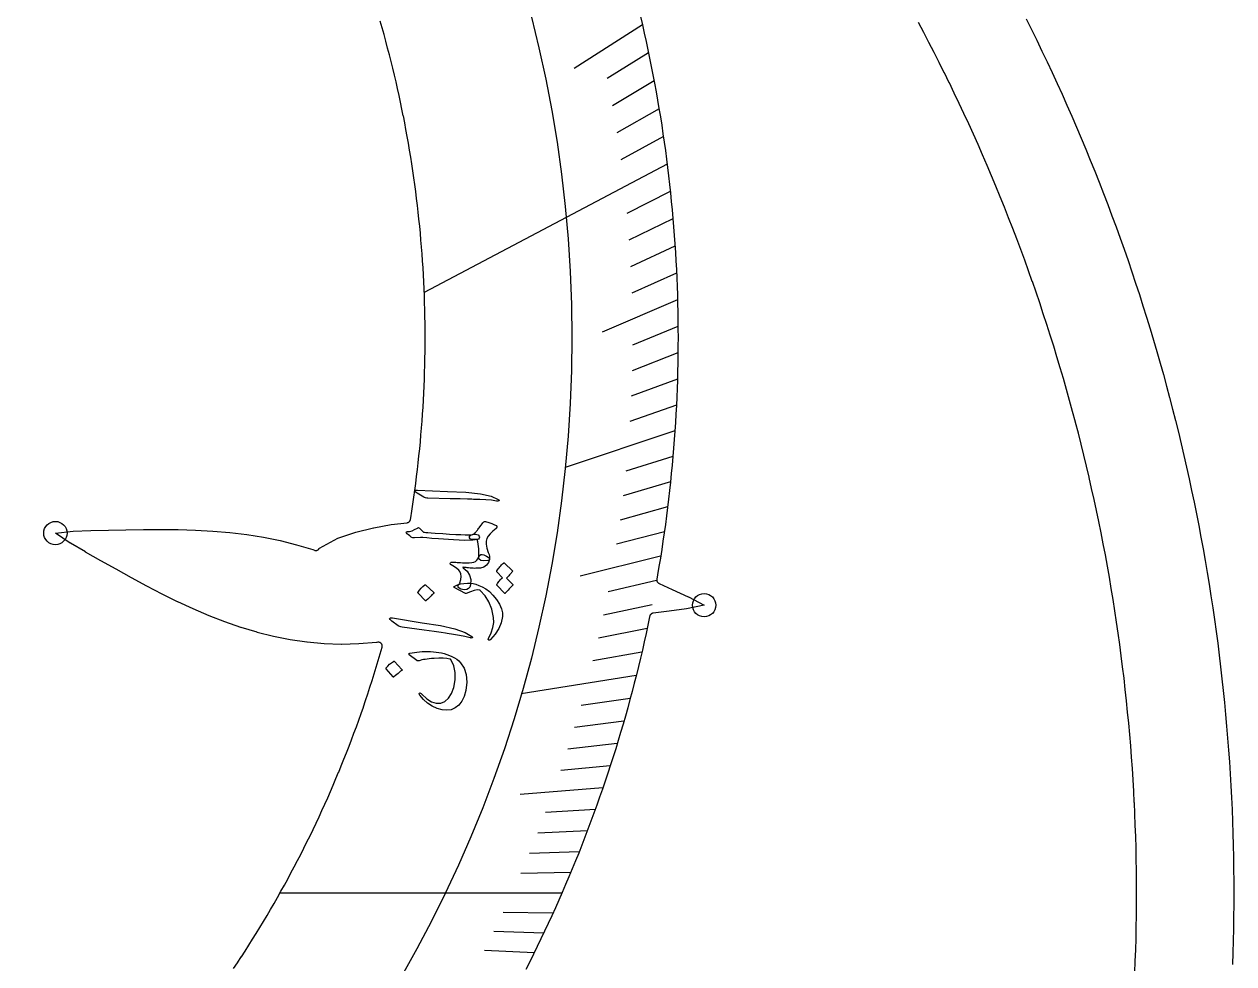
# Model space of a CAD drawing. Header units: millimetres. Extents: x -126 to 126, y -126 to 126.
# Drawn here: x 47.6 to 126, y -4.6 to 56.3 of the extents above; entities that cross this region are included whole.
import ezdxf

# ---------------------------------------------------------------- set-up
doc = ezdxf.new("R2010")
doc.units = ezdxf.units.MM
for name, color, linetype in [('CUT_INNER', 6, 'Continuous'), ('CUT_OUTER', 1, 'Continuous'), ('ENGRAVE', 7, 'Continuous'), ('ENGRAVE_FINE', 8, 'Continuous'), ('TEXT', 5, 'Continuous')]:
    doc.layers.add(name, color=color, linetype=linetype)

msp = doc.modelspace()

# ---------------------------------------------------------------- linework, layer by layer
at = {"layer": 'CUT_INNER'}
for points in [[(61.2088, -4.8922), (61.4578, -4.5171), (61.4586, -4.5159), (61.7052, -4.1393), (61.7061, -4.138), (61.9504, -3.7599), (61.9512, -3.7586), (62.1932, -3.379), (62.194, -3.3777), (62.4337, -2.9967), (62.4345, -2.9954), (62.6719, -2.6129), (62.6727, -2.6116), (62.9076, -2.2276), (62.9084, -2.2263), (63.141, -1.8409), (63.1418, -1.8396), (63.3721, -1.4527), (63.3728, -1.4514), (63.6007, -1.0632), (63.6015, -1.0619), (63.827, -0.6722), (63.8277, -0.6709), (64.0508, -0.2799), (64.0516, -0.2786), (64.2722, 0.1138), (64.273, 0.1151), (64.4913, 0.5088), (64.492, 0.5102), (64.7079, 0.9052), (64.7086, 0.9065), (64.922, 1.3029), (64.9227, 1.3042), (65.1337, 1.7019), (65.1344, 1.7033), (65.343, 2.1022), (65.3437, 2.1036), (65.5498, 2.5038), (65.5505, 2.5051), (65.7541, 2.9066), (65.7548, 2.908), (65.9559, 3.3107), (65.9566, 3.3121), (66.1553, 3.716), (66.156, 3.7174), (66.3522, 4.1225), (66.3529, 4.1239), (66.5466, 4.5303), (66.5472, 4.5317), (66.7384, 4.9392), (66.7391, 4.9406), (66.9278, 5.3493), (66.9284, 5.3507), (67.1146, 5.7605), (67.1153, 5.7619), (67.299, 6.1729), (67.2996, 6.1743), (67.4807, 6.5864), (67.4814, 6.5878), (67.66, 7.001), (67.6606, 7.0024), (67.8367, 7.4167), (67.8373, 7.4181), (68.0108, 7.8335), (68.0114, 7.8349), (68.1824, 8.2513), (68.183, 8.2527), (68.3514, 8.6702), (68.352, 8.6716), (68.5178, 9.0901), (68.5184, 9.0915), (68.6817, 9.511), (68.6823, 9.5125), (68.843, 9.9329), (68.8435, 9.9344), (69.0017, 10.3558), (69.0022, 10.3573), (69.1577, 10.7797), (69.1583, 10.7812), (69.3112, 11.2045), (69.3117, 11.206), (69.4621, 11.6303), (69.4626, 11.6317), (69.6103, 12.057), (69.6108, 12.0584), (69.756, 12.4845), (69.7565, 12.486), (69.899, 12.913), (69.8995, 12.9144), (70.0394, 13.3423), (70.0398, 13.3438), (70.1771, 13.7725), (70.1776, 13.774), (70.3122, 14.2035), (70.3127, 14.205), (70.4447, 14.6353), (70.4451, 14.6368), (70.5744, 15.068), (70.5749, 15.0695), (70.7016, 15.5014), (70.702, 15.5029), (70.8256, 15.9341), (70.8313, 15.9584), (70.8345, 15.9831), (70.8352, 16.008), (70.8335, 16.0329), (70.8293, 16.0575), (70.8226, 16.0816), (70.8136, 16.1048), (70.8023, 16.1271), (70.7889, 16.1481), (70.7734, 16.1677), (70.756, 16.1856), (70.737, 16.2017), (70.7164, 16.2158), (70.6945, 16.2278), (70.6716, 16.2376), (70.6478, 16.245), (70.6233, 16.2501), (70.5985, 16.2526), (70.5735, 16.2527), (70.5487, 16.2503), (70.4777, 16.2398), (70.4697, 16.2388), (69.324, 16.144), (69.3166, 16.1436), (68.1879, 16.1176), (68.1807, 16.1177), (67.068, 16.1561), (67.061, 16.1566), (65.9634, 16.2562), (65.9567, 16.257), (64.8736, 16.4149), (64.8672, 16.416), (63.7976, 16.6293), (63.7916, 16.6306), (62.7348, 16.8962), (62.7292, 16.8978), (61.6842, 17.2122), (61.6791, 17.2138), (60.6448, 17.5732), (60.6404, 17.5748), (59.6157, 17.975), (59.6118, 17.9766), (58.5956, 18.4132), (58.5923, 18.4146), (57.5834, 18.8828), (57.5807, 18.8841), (56.578, 19.3792), (56.5758, 19.3803), (55.578, 19.8973), (55.5763, 19.8982), (54.5823, 20.4326), (54.5811, 20.4332), (53.5903, 20.9804), (52.6003, 21.5379), (51.6123, 22.1034), (51.6111, 22.1041), (50.6301, 22.6795), (50.6238, 22.6834), (49.6647, 23.3262), (49.6605, 23.3293), (49.6661, 23.3301), (50.8145, 23.4449), (50.822, 23.4454), (51.9584, 23.4904), (51.9597, 23.4904), (53.0959, 23.5234), (54.2315, 23.5484), (55.3653, 23.5639), (55.3667, 23.5639), (56.4952, 23.5666), (56.4971, 23.5666), (57.6208, 23.5522), (57.6233, 23.5522), (58.741, 23.5161), (58.744, 23.5159), (59.8544, 23.4533), (59.858, 23.453), (60.96, 23.359), (60.9642, 23.3586), (62.0565, 23.2285), (62.0612, 23.2278), (63.1428, 23.0572), (63.148, 23.0563), (64.2179, 22.8409), (64.2235, 22.8396), (65.2808, 22.5757), (65.2867, 22.574), (66.3305, 22.258), (66.3367, 22.2559), (66.446, 22.2165), (66.4695, 22.2093), (66.4936, 22.2045), (66.518, 22.202), (66.5426, 22.202), (66.5671, 22.2043), (66.5912, 22.2091), (66.6147, 22.2162), (66.6374, 22.2256), (66.6591, 22.2371), (66.6795, 22.2507), (66.6985, 22.2663), (66.7159, 22.2837), (66.7315, 22.3026), (66.7452, 22.3231), (66.7568, 22.3447), (66.7596, 22.3508), (66.7648, 22.3539), (67.9576, 22.9899), (67.9623, 22.9922), (67.9671, 22.994), (69.123, 23.3802), (69.1323, 23.3829), (70.274, 23.6685), (70.2818, 23.6701), (71.4127, 23.8769), (71.4201, 23.878), (72.447, 24.003), (72.4713, 24.0072), (72.4952, 24.0138), (72.5183, 24.0227), (72.5403, 24.0339), (72.5612, 24.0471), (72.5807, 24.0624), (72.5985, 24.0796), (72.6146, 24.0984), (72.6287, 24.1187), (72.6408, 24.1403), (72.6507, 24.163), (72.6582, 24.1865), (72.6634, 24.2107), (72.6798, 24.3102), (72.68, 24.3118), (72.7502, 24.7564), (72.7504, 24.7579), (72.8178, 25.203), (72.818, 25.2045), (72.8827, 25.65), (72.8829, 25.6515), (72.9449, 26.0974), (72.9451, 26.0989), (73.0043, 26.5452), (73.0045, 26.5467), (73.061, 26.9933), (73.0612, 26.9948), (73.1149, 27.4418), (73.1151, 27.4433), (73.1661, 27.8906), (73.1662, 27.8921), (73.2145, 28.3397), (73.2146, 28.3412), (73.2601, 28.789), (73.2603, 28.7906), (73.303, 29.2387), (73.3032, 29.2402), (73.3432, 29.6886), (73.3433, 29.6901), (73.3806, 30.1387), (73.3807, 30.1403), (73.4152, 30.5891), (73.4153, 30.5906), (73.447, 31.0397), (73.4471, 31.0412), (73.4761, 31.4904), (73.4762, 31.492), (73.5024, 31.9414), (73.5025, 31.9429), (73.526, 32.3924), (73.5261, 32.394), (73.5468, 32.8436), (73.5468, 32.8452), (73.5648, 33.295), (73.5648, 33.2965), (73.58, 33.7464), (73.5801, 33.748), (73.5925, 34.1979), (73.5925, 34.1995), (73.6022, 34.6495), (73.6022, 34.6511), (73.6091, 35.1012), (73.6092, 35.1027), (73.6133, 35.5528), (73.6133, 35.5544), (73.6147, 36.0045), (73.6147, 36.0061), (73.6133, 36.4562), (73.6133, 36.4578), (73.6092, 36.9079), (73.6091, 36.9094), (73.6022, 37.3595), (73.6022, 37.3611), (73.5925, 37.8111), (73.5925, 37.8127), (73.5801, 38.2627), (73.58, 38.2642), (73.5648, 38.7141), (73.5648, 38.7156), (73.5468, 39.1654), (73.5468, 39.167), (73.5261, 39.6166), (73.526, 39.6182), (73.5025, 40.0677), (73.5024, 40.0692), (73.4762, 40.5186), (73.4761, 40.5202), (73.4471, 40.9694), (73.447, 40.9709), (73.4153, 41.42), (73.4152, 41.4215), (73.3807, 41.8703), (73.3806, 41.8719), (73.3433, 42.3205), (73.3432, 42.322), (73.3032, 42.7704), (73.303, 42.7719), (73.2603, 43.22), (73.2601, 43.2216), (73.2146, 43.6694), (73.2145, 43.6709), (73.1662, 44.1185), (73.1661, 44.12), (73.1151, 44.5673), (73.1149, 44.5688), (73.0612, 45.0158), (73.061, 45.0173), (73.0045, 45.4639), (73.0043, 45.4654), (72.9451, 45.9117), (72.9449, 45.9132), (72.8829, 46.3591), (72.8827, 46.3606), (72.818, 46.8061), (72.8178, 46.8076), (72.7504, 47.2527), (72.7502, 47.2542), (72.68, 47.6988), (72.6798, 47.7004), (72.6069, 48.1446), (72.6066, 48.1461), (72.531, 48.5899), (72.5308, 48.5914), (72.4525, 49.0347), (72.4522, 49.0362), (72.3712, 49.479), (72.3709, 49.4805), (72.2871, 49.9228), (72.2868, 49.9243), (72.2004, 50.3661), (72.2001, 50.3676), (72.1109, 50.8088), (72.1106, 50.8103), (72.0187, 51.251), (72.0184, 51.2525), (71.9238, 51.6926), (71.9235, 51.6941), (71.8262, 52.1336), (71.8258, 52.1351), (71.7259, 52.574), (71.7255, 52.5755), (71.6229, 53.0138), (71.6225, 53.0153), (71.5171, 53.453), (71.5168, 53.4545), (71.4087, 53.8915), (71.4084, 53.893), (71.2977, 54.3293), (71.2973, 54.3308), (71.1839, 54.7664), (71.1835, 54.7679), (71.0674, 55.2028), (71.067, 55.2043), (70.9483, 55.6385), (70.9479, 55.64), (70.8265, 56.0735), (70.8261, 56.075), (70.702, 56.5077)], [(87.5593, 56.8), (87.6852, 56.2624), (87.8079, 55.724), (87.9272, 55.1848), (88.0432, 54.645), (88.1559, 54.1044), (88.2653, 53.5631), (88.3714, 53.0212), (88.4741, 52.4787), (88.5736, 51.9355), (88.6696, 51.3917), (88.7624, 50.8474), (88.8518, 50.3024), (88.9378, 49.757), (89.0205, 49.211), (89.0999, 48.6646), (89.1759, 48.1176), (89.2485, 47.5702), (89.3178, 47.0224), (89.3837, 46.4741), (89.4463, 45.9255), (89.5055, 45.3765), (89.5613, 44.8271), (89.6137, 44.2774), (89.6628, 43.7274), (89.7085, 43.1771), (89.7508, 42.6265), (89.7897, 42.0757), (89.8253, 41.5246), (89.8575, 40.9733), (89.8863, 40.4219), (89.9117, 39.8703), (89.9337, 39.3185), (89.9523, 38.7666), (89.9676, 38.2146), (89.9794, 37.6626), (89.9879, 37.1104), (89.993, 36.5583), (89.9947, 36.0061), (89.993, 35.4539), (89.9879, 34.9017), (89.9795, 34.3496), (89.9676, 33.7975), (89.9524, 33.2455), (89.9337, 32.6936), (89.9117, 32.1418), (89.8863, 31.5902), (89.8575, 31.0388), (89.8254, 30.4875), (89.7898, 29.9365), (89.7509, 29.3856), (89.7086, 28.8351), (89.6629, 28.2848), (89.6139, 27.7347), (89.5614, 27.185), (89.5056, 26.6357), (89.4464, 26.0866), (89.3839, 25.538), (89.318, 24.9897), (89.2487, 24.4419), (89.1761, 23.8945), (89.1001, 23.3476), (89.0208, 22.8011), (88.9381, 22.2551), (88.852, 21.7097), (88.7626, 21.1647), (88.6699, 20.6204), (88.6202, 20.3392), (88.6171, 20.314), (88.6165, 20.2885), (88.6185, 20.2632), (88.6231, 20.2381), (88.6303, 20.2137), (88.6398, 20.1901), (88.6517, 20.1676), (88.6659, 20.1465), (88.6821, 20.1268), (88.7002, 20.109), (88.7201, 20.093), (88.7414, 20.0792), (88.7641, 20.0676), (89.6233, 19.6822), (89.6245, 19.6816), (90.6572, 19.2052), (90.6639, 19.2018), (91.6814, 18.6562), (91.6859, 18.6535), (91.6805, 18.6521), (90.5487, 18.4254), (90.5414, 18.4241), (89.4148, 18.268), (89.4135, 18.2678), (88.3754, 18.1351), (88.3519, 18.1309), (88.3288, 18.1245), (88.3065, 18.1159), (88.2851, 18.1053), (88.2648, 18.0926), (88.2458, 18.0781), (88.2283, 18.0618), (88.2124, 18.0439), (88.1983, 18.0246), (88.1861, 18.004), (88.176, 17.9823), (88.1679, 17.9598), (88.1621, 17.9366), (88.1562, 17.9077), (88.0435, 17.3671), (87.9275, 16.8272), (87.8082, 16.2881), (87.6855, 15.7497), (87.5596, 15.212), (87.4304, 14.6752), (87.2979, 14.1391), (87.162, 13.6039), (87.0229, 13.0695), (86.8806, 12.536), (86.7349, 12.0033), (86.586, 11.4716), (86.4339, 10.9407), (86.2784, 10.4109), (86.1198, 9.882), (85.9579, 9.354), (85.7927, 8.8271), (85.6243, 8.3012), (85.4527, 7.7763), (85.2779, 7.2525), (85.0999, 6.7298), (84.9187, 6.2082), (84.7342, 5.6877), (84.5466, 5.1684), (84.3558, 4.6502), (84.1618, 4.1332), (83.9647, 3.6174), (83.7644, 3.1028), (83.5609, 2.5894), (83.3543, 2.0773), (83.1446, 1.5665), (82.9317, 1.057), (82.7157, 0.5488), (82.4966, 0.0419), (82.2743, -0.4636), (82.049, -0.9677), (81.8206, -1.4705), (81.5891, -1.9718), (81.3546, -2.4717), (81.1169, -2.9702), (80.8763, -3.4671), (80.6326, -3.9627), (80.3858, -4.4567), (80.136, -4.9491)], [(119.5896, -5.1389), (119.6189, -4.4066), (119.6189, -4.4051), (119.6436, -3.6725), (119.6437, -3.671), (119.6639, -2.9384), (119.664, -2.9368), (119.6797, -2.2041), (119.6797, -2.2025), (119.691, -1.4697), (119.691, -1.4681), (119.6977, -0.7352), (119.6977, -0.7337), (119.7, -0.0008), (119.7, 0.0008), (119.6977, 0.7337), (119.6977, 0.7352), (119.691, 1.4681), (119.691, 1.4697), (119.6797, 2.2025), (119.6797, 2.2041), (119.664, 2.9368), (119.6639, 2.9384), (119.6437, 3.671), (119.6436, 3.6725), (119.6189, 4.4051), (119.6189, 4.4066), (119.5896, 5.1389), (119.5896, 5.1405), (119.5559, 5.8726), (119.5558, 5.8742), (119.5176, 6.6061), (119.5175, 6.6076), (119.4748, 7.3393), (119.4747, 7.3409), (119.4275, 8.0723), (119.4274, 8.0738), (119.3757, 8.8049), (119.3756, 8.8064), (119.3194, 9.5372), (119.3193, 9.5388), (119.2587, 10.2692), (119.2586, 10.2707), (119.1934, 11.0007), (119.1933, 11.0023), (119.1237, 11.7319), (119.1235, 11.7334), (119.0495, 12.4626), (119.0493, 12.4641), (118.9707, 13.1928), (118.9706, 13.1944), (118.8876, 13.9226), (118.8874, 13.9241), (118.7999, 14.6518), (118.7997, 14.6533), (118.7078, 15.3805), (118.7076, 15.382), (118.6111, 16.1086), (118.6109, 16.1101), (118.5101, 16.836), (118.5099, 16.8376), (118.4045, 17.5629), (118.4043, 17.5644), (118.2945, 18.2891), (118.2943, 18.2906), (118.1801, 19.0146), (118.1799, 19.0161), (118.0612, 19.7393), (118.061, 19.7409), (117.9379, 20.4634), (117.9376, 20.4649), (117.8101, 21.1866), (117.8098, 21.1882), (117.6779, 21.9091), (117.6776, 21.9106), (117.5412, 22.6308), (117.5409, 22.6323), (117.4001, 23.3516), (117.3998, 23.3531), (117.2547, 24.0715), (117.2543, 24.073), (117.1047, 24.7905), (117.1044, 24.792), (116.9504, 25.5086), (116.9501, 25.5101), (116.7917, 26.2257), (116.7914, 26.2272), (116.6286, 26.9418), (116.6282, 26.9433), (116.4611, 27.6569), (116.4607, 27.6584), (116.2892, 28.371), (116.2888, 28.3725), (116.1129, 29.084), (116.1126, 29.0855), (115.9323, 29.7959), (115.9319, 29.7974), (115.7473, 30.5067), (115.7469, 30.5082), (115.5579, 31.2163), (115.5575, 31.2178), (115.3642, 31.9248), (115.3638, 31.9263), (115.1661, 32.632), (115.1657, 32.6335), (114.9637, 33.3381), (114.9633, 33.3395), (114.757, 34.0428), (114.7566, 34.0443), (114.546, 34.7463), (114.5455, 34.7478), (114.3306, 35.4485), (114.3302, 35.45), (114.111, 36.1494), (114.1105, 36.1508), (113.887, 36.8489), (113.8865, 36.8503), (113.6588, 37.547), (113.6583, 37.5484), (113.4262, 38.2437), (113.4257, 38.2451), (113.1894, 38.9389), (113.1889, 38.9404), (112.9484, 39.6327), (112.9479, 39.6341), (112.7031, 40.325), (112.7026, 40.3264), (112.4535, 41.0158), (112.453, 41.0172), (112.1997, 41.705), (112.1992, 41.7064), (111.9417, 42.3927), (111.9412, 42.3941), (111.6795, 43.0787), (111.679, 43.0802), (111.4131, 43.7632), (111.4125, 43.7646), (111.1425, 44.446), (111.1419, 44.4474), (110.8677, 45.1271), (110.8671, 45.1285), (110.5887, 45.8065), (110.5881, 45.8079), (110.3055, 46.4842), (110.3049, 46.4856), (110.0182, 47.1601), (110.0176, 47.1616), (109.7268, 47.8343), (109.7262, 47.8357), (109.4312, 48.5067), (109.4306, 48.5081), (109.1315, 49.1772), (109.1309, 49.1786), (108.8277, 49.8459), (108.8271, 49.8473), (108.5198, 50.5127), (108.5192, 50.5141), (108.2078, 51.1777), (108.2072, 51.179), (107.8918, 51.8406), (107.8911, 51.842), (107.5717, 52.5017), (107.571, 52.5031), (107.2475, 53.1607), (107.2468, 53.1621), (106.9193, 53.8178), (106.9186, 53.8192), (106.5871, 54.4728), (106.5864, 54.4742), (106.2508, 55.1258), (106.2501, 55.1272), (105.9106, 55.7767), (105.9099, 55.7781), (105.5663, 56.4255)]]:
    msp.add_lwpolyline(points, dxfattribs=at)
at = {"layer": 'CUT_OUTER'}
msp.add_lwpolyline([(112.5459, 56.6517), (112.8914, 55.9601), (113.2326, 55.2663), (113.5696, 54.5705), (113.9023, 53.8726), (114.2307, 53.1727), (114.5548, 52.4708), (114.8746, 51.7669), (115.1901, 51.0611), (115.5013, 50.3533), (115.808, 49.6437), (116.1105, 48.9322), (116.4085, 48.2188), (116.7022, 47.5036), (116.9915, 46.7867), (117.2764, 46.0679), (117.5568, 45.3475), (117.8328, 44.6253), (118.1044, 43.9015), (118.3716, 43.176), (118.6343, 42.4488), (118.8925, 41.7201), (119.1463, 40.9898), (119.3955, 40.258), (119.6403, 39.5246), (119.8806, 38.7898), (120.1163, 38.0535), (120.3476, 37.3157), (120.5743, 36.5766), (120.7964, 35.8361), (121.014, 35.0942), (121.2271, 34.351), (121.4356, 33.6065), (121.6395, 32.8608), (121.8388, 32.1138), (122.0336, 31.3656), (122.2237, 30.6162), (122.4093, 29.8657), (122.5903, 29.1141), (122.7666, 28.3613), (122.9383, 27.6075), (123.1054, 26.8526), (123.2678, 26.0968), (123.4256, 25.3399), (123.5788, 24.5821), (123.7273, 23.8234), (123.8711, 23.0638), (124.0103, 22.3033), (124.1448, 21.542), (124.2747, 20.7798), (124.3999, 20.0169), (124.5203, 19.2532), (124.6361, 18.4888), (124.7472, 17.7237), (124.8536, 16.9579), (124.9553, 16.1915), (125.0523, 15.4245), (125.1446, 14.6569), (125.2322, 13.8888), (125.3151, 13.1201), (125.3932, 12.3509), (125.4666, 11.5813), (125.5353, 10.8112), (125.5993, 10.0408), (125.6585, 9.2699), (125.7131, 8.4987), (125.7628, 7.7272), (125.8079, 6.9554), (125.8482, 6.1833), (125.8838, 5.411), (125.9146, 4.6385), (125.9407, 3.8658), (125.962, 3.093), (125.9786, 2.32), (125.9905, 1.547), (125.9976, 0.7739), (126, 0.0008), (125.9976, -0.7724), (125.9905, -1.5454), (125.9787, -2.3185), (125.9621, -3.0914), (125.9407, -3.8643), (125.9146, -4.6369)], dxfattribs=at)
at = {"layer": 'ENGRAVE'}
for points in [[(89.2899, 47.2459), (73.5569, 38.9211)], [(89.7909, 29.9516), (82.6872, 27.5821)], [(87.2896, 14.106), (79.8396, 12.9021)], [(82.4783, 0), (64.2086, 0)]]:
    msp.add_lwpolyline(points, dxfattribs=at)
for centre, radius in [((0, 36.0053), 83.1151), ((49.6597, 23.3295), 0.756), ((91.6866, 18.6534), 0.756)]:
    msp.add_circle(centre, radius, dxfattribs=at)
at = {"layer": 'ENGRAVE_FINE'}
for points in [[(87.6837, 56.2689), (83.2752, 53.4398)], [(88.084, 54.4512), (85.411, 52.7988)], [(88.4441, 52.6392), (85.7399, 51.0297)], [(88.7647, 50.8337), (86.03, 49.2677)], [(89.0464, 49.0357), (86.2822, 47.5136)], [(89.4961, 45.4652), (86.6754, 44.0322)], [(89.6656, 43.6941), (86.8179, 42.3064)], [(89.7992, 41.9335), (86.9254, 40.5915)], [(89.8976, 40.184), (86.9986, 38.8881)], [(89.9616, 38.4461), (85.08, 36.3599)], [(89.9919, 36.7205), (87.0449, 35.5181)], [(89.9892, 35.0078), (87.0197, 33.8526)], [(89.9543, 33.3084), (86.9631, 32.2008)], [(89.8879, 31.6229), (86.876, 30.5633)], [(89.6638, 28.2951), (86.6132, 27.3324)], [(89.5075, 26.6537), (86.4389, 25.74)], [(89.3227, 25.0278), (86.237, 24.1633)], [(89.11, 23.4178), (86.0083, 22.6027)], [(88.8703, 21.8239), (83.6643, 20.5454)], [(88.6042, 20.2464), (85.4731, 19.5309)], [(88.3124, 18.6857), (85.1681, 18.0204)], [(87.9955, 17.1419), (84.839, 16.5269)], [(87.6544, 15.6152), (84.4865, 15.0509)], [(86.9017, 12.6143), (83.7142, 12.1516)], [(86.4915, 11.1403), (83.2956, 10.7287)], [(86.0596, 9.6842), (82.8562, 9.3238)], [(85.6065, 8.2461), (82.3968, 7.9369)], [(85.133, 6.8261), (79.762, 6.3954)], [(84.6395, 5.4242), (81.4199, 5.2179)], [(84.1267, 4.0407), (80.9036, 3.8859)], [(83.5952, 2.6754), (80.3697, 2.5722)], [(83.0456, 1.3285), (79.8185, 1.2769)], [(81.8939, -1.3101), (78.6668, -1.2584)], [(81.293, -2.6017), (78.0674, -2.4985)], [(80.676, -3.8749), (77.4529, -3.7201)]]:
    msp.add_lwpolyline(points, dxfattribs=at)
at = {"layer": 'TEXT'}
for points in [[(73.0975, 25.9075), (72.9621, 25.9988), (72.9189, 26.063), (72.968, 26.1004), (73.1094, 26.1111), (75.0573, 26.0269), (76.2528, 25.9764), (77.2, 25.8764), (77.8983, 25.7236), (78.3475, 25.5163), (78.3823, 25.4846), (78.3997, 25.4583), (78.3999, 25.4374), (78.3828, 25.4219), (78.3578, 25.411), (78.3265, 25.4051), (78.2889, 25.4041), (78.245, 25.408), (77.9048, 25.4541), (77.5418, 25.4871), (77.1561, 25.5073), (76.7477, 25.515), (76.6413, 25.5191), (76.3534, 25.5272), (75.8841, 25.5398), (75.2335, 25.5576), (73.7893, 25.5892), (73.7133, 25.5961), (73.6441, 25.6097), (73.582, 25.6299), (73.5267, 25.6569)], [(74.2558, 23.3332), (74.7562, 23.2974), (75.2015, 23.2686), (75.5917, 23.2467), (75.9267, 23.2315), (76.2061, 23.223), (76.4293, 23.2211), (76.5963, 23.2259), (76.7071, 23.2371), (76.851, 23.2565), (76.9658, 23.2465), (77.0516, 23.207), (77.1084, 23.1379), (77.1331, 23.0604), (77.1228, 22.9958), (77.0774, 22.9443), (76.997, 22.9059), (76.7079, 22.8639), (76.1905, 22.8569), (75.4449, 22.8859), (74.4714, 22.9519), (74.0538, 22.9885), (73.7201, 23.0156), (73.4702, 23.0331), (73.304, 23.0407), (72.9304, 23.0223), (72.8651, 23.0229), (72.8072, 23.0308), (72.7566, 23.0461), (72.7133, 23.0686), (72.6124, 23.1521), (72.5343, 23.217), (72.4791, 23.2634), (72.4468, 23.2915), (72.4014, 23.3452), (72.3888, 23.3854), (72.4091, 23.4124), (72.4622, 23.426), (72.6088, 23.4421), (72.7662, 23.4861), (72.9344, 23.5582), (73.1132, 23.6588), (73.1484, 23.6768), (73.1814, 23.6818), (73.2122, 23.6738), (73.2408, 23.6526), (73.2743, 23.6207), (73.3057, 23.5907), (73.3348, 23.5624), (73.3617, 23.5359), (73.3864, 23.5112), (73.4089, 23.4883), (73.4292, 23.4673), (73.4472, 23.448), (73.4785, 23.4195), (73.5111, 23.3985), (73.545, 23.385), (73.5801, 23.3789), (73.6585, 23.3756), (73.7972, 23.3669), (73.9963, 23.3527), (74.2558, 23.3332)], [(76.4853, 23.017), (76.493, 23.1101), (76.5286, 23.1784), (76.5921, 23.222), (76.6837, 23.241), (76.7287, 23.2491), (76.7752, 23.272), (76.8232, 23.3099), (76.8725, 23.3627), (76.8994, 23.3966), (76.9294, 23.434), (76.9624, 23.475), (76.9985, 23.5196), (77.0367, 23.5679), (77.076, 23.6201), (77.1163, 23.6762), (77.1577, 23.7362), (77.2351, 23.8482), (77.2996, 23.9361), (77.3511, 23.9998), (77.3898, 24.0393), (77.4224, 24.0651), (77.4542, 24.08), (77.4854, 24.0838), (77.5158, 24.0765), (77.7447, 24.0073), (77.9398, 23.94), (78.1012, 23.8747), (78.2287, 23.8114), (78.2441, 23.7978), (78.2537, 23.7789), (78.2574, 23.7548), (78.2553, 23.7254), (78.2481, 23.6892), (78.2391, 23.6605), (78.2282, 23.6391), (78.2155, 23.6253), (77.9999, 23.4532), (77.826, 23.2875), (77.6938, 23.1278), (77.6033, 22.9739), (77.5615, 22.8098), (77.5647, 22.6055), (77.6125, 22.3604), (77.7046, 22.0742), (77.75, 21.9354), (77.7788, 21.8169), (77.7911, 21.7187), (77.7868, 21.641), (77.7737, 21.6054), (77.749, 21.5782), (77.7128, 21.5593), (77.6649, 21.5487), (77.3992, 21.5317), (77.2141, 21.5632), (77.1096, 21.6429), (77.0854, 21.7705), (77.0942, 21.9006), (77.0974, 22.0347), (77.0952, 22.1728), (77.0873, 22.3148), (77.0733, 22.4603), (77.0525, 22.6089), (77.0249, 22.7605), (76.9905, 22.9151), (76.7722, 22.9048), (76.6152, 22.9185), (76.5196, 22.9559), (76.4853, 23.017)], [(75.2474, 21.3937), (75.2676, 21.4251), (75.2978, 21.4457), (75.3381, 21.4554), (75.3883, 21.4541), (75.423, 21.4522), (75.4711, 21.4492), (75.5326, 21.445), (75.6075, 21.4399), (75.6953, 21.4337), (75.7956, 21.4267), (75.9084, 21.4188), (76.0336, 21.4101), (76.2731, 21.3964), (76.4751, 21.3982), (76.6398, 21.4154), (76.767, 21.448), (76.8712, 21.4979), (76.959, 21.5682), (77.0305, 21.6591), (77.0854, 21.7705), (77.1416, 21.8736), (77.2157, 21.9318), (77.3077, 21.9451), (77.4178, 21.9134), (77.5865, 21.8336), (77.7045, 21.7628), (77.7718, 21.7012), (77.7883, 21.6489), (77.7158, 21.4217), (77.5923, 21.2484), (77.4183, 21.1294), (77.1939, 21.0647), (77.1257, 21.0578), (77.0532, 21.0522), (76.9764, 21.048), (76.8954, 21.0451), (76.8098, 21.0447), (76.7193, 21.0479), (76.624, 21.0545), (76.5237, 21.0647), (76.4265, 21.0759), (76.34, 21.0854), (76.2644, 21.0934), (76.1995, 21.0998), (76.1465, 21.1048), (76.1064, 21.1089), (76.0792, 21.1119), (76.065, 21.114), (76.0583, 21.1148), (76.0539, 21.1141), (76.0517, 21.112), (76.0518, 21.1085), (76.0546, 21.1034), (76.0606, 21.0967), (76.0698, 21.0883), (76.0822, 21.0783), (76.3317, 20.8659), (76.4922, 20.6102), (76.5635, 20.3115), (76.5449, 19.9704), (76.4993, 19.8332), (76.4204, 19.7357), (76.3083, 19.6781), (76.1632, 19.6604), (76.0375, 19.6721), (75.934, 19.6974), (75.8526, 19.7361), (75.7934, 19.7883), (75.7563, 19.8447), (75.7415, 19.8964), (75.7489, 19.9433), (75.7786, 19.9855), (75.8142, 20.0199), (75.8411, 20.0512), (75.8591, 20.0792), (75.8684, 20.1041), (75.9228, 20.3267), (75.939, 20.5238), (75.9171, 20.6952), (75.8574, 20.8407), (75.7898, 20.9322), (75.674, 21.036), (75.5101, 21.152), (75.2979, 21.2801), (75.2644, 21.3021), (75.2448, 21.3284), (75.2391, 21.3589), (75.2474, 21.3937)], [(78.2662, 20.8075), (78.2584, 20.8193), (78.2553, 20.8344), (78.2568, 20.8528), (78.263, 20.8744), (78.3069, 20.9475), (78.3532, 21.0177), (78.4018, 21.0849), (78.4528, 21.1491), (78.5068, 21.2107), (78.5643, 21.2702), (78.6255, 21.3276), (78.6902, 21.3828), (78.7086, 21.3923), (78.7266, 21.3947), (78.7444, 21.3898), (78.7618, 21.3778), (79.2808, 20.8791), (79.2866, 20.8669), (79.2836, 20.8513), (79.2719, 20.832), (79.2513, 20.8092), (79.2336, 20.7943), (79.2084, 20.7692), (79.1756, 20.7341), (79.1354, 20.689), (79.087, 20.6334), (79.0299, 20.567), (78.9641, 20.4899), (78.8894, 20.4021), (79.2867, 20.0036), (79.2979, 19.9866), (79.2976, 19.9677), (79.2858, 19.9469), (79.2625, 19.9242), (79.2424, 19.9046), (79.2118, 19.8735), (79.1707, 19.8308), (79.1192, 19.7766), (79.0569, 19.71), (78.9837, 19.6299), (78.8995, 19.5366), (78.8043, 19.4299), (78.79, 19.4198), (78.7772, 19.4167), (78.7659, 19.4207), (78.7561, 19.4317), (78.2712, 19.9422), (78.2636, 19.9542), (78.2606, 19.9694), (78.2624, 19.9877), (78.2688, 20.0093), (78.3036, 20.072), (78.3413, 20.132), (78.3819, 20.1893), (78.4256, 20.244), (78.4716, 20.2962), (78.5197, 20.346), (78.5698, 20.3934), (78.6219, 20.4383)], [(73.1533, 19.4448), (73.1457, 19.4563), (73.1429, 19.4707), (73.1448, 19.4879), (73.1513, 19.508), (73.2448, 19.6396), (73.3498, 19.7601), (73.4662, 19.8695), (73.5942, 19.9678), (73.6123, 19.9762), (73.6289, 19.978), (73.6441, 19.9732), (73.6578, 19.9619), (74.1679, 19.4776), (74.179, 19.4612), (74.1786, 19.4434), (74.1667, 19.4242), (74.1433, 19.4036), (74.123, 19.3858), (74.0923, 19.3574), (74.0511, 19.3185), (73.9993, 19.2691), (73.9368, 19.2084), (73.8632, 19.1353), (73.7786, 19.0501), (73.683, 18.9527), (73.6679, 18.9404), (73.6546, 18.9355), (73.643, 18.9382), (73.6332, 18.9484)], [(77.8521, 16.4316), (77.83, 16.4108), (77.8084, 16.3961), (77.7874, 16.3877), (77.7669, 16.3855), (77.7512, 16.3879), (77.7367, 16.3952), (77.7234, 16.4075), (77.7114, 16.4248), (77.7058, 16.441), (77.706, 16.4599), (77.7119, 16.4816), (77.7237, 16.5061), (77.8961, 16.857), (78.007, 17.2015), (78.0564, 17.5387), (78.0446, 17.8678), (77.9316, 18.397), (77.7482, 18.865), (77.4957, 19.2714), (77.1749, 19.6163), (77.1684, 19.6215), (77.1628, 19.626), (77.1581, 19.6299), (77.1542, 19.633), (77.1506, 19.6356), (77.147, 19.6376), (77.1433, 19.6392), (77.1395, 19.6402), (76.9781, 19.6483), (76.7809, 19.6118), (76.5479, 19.5313), (76.2788, 19.4073), (76.2629, 19.4041), (76.2495, 19.4035), (76.2388, 19.4053), (76.2306, 19.4096), (75.489, 19.8051), (75.4647, 19.836), (75.4937, 19.8746), (75.5761, 19.921), (75.7117, 19.9755), (75.9122, 20.0357), (76.1269, 20.0722), (76.3558, 20.0848), (76.5988, 20.0734), (76.7332, 20.0531), (76.8971, 20.0093), (77.0905, 19.9419), (77.3134, 19.8507), (77.5466, 19.7219), (77.7785, 19.5399), (78.009, 19.3043), (78.2374, 19.0146), (78.4298, 18.7122), (78.5588, 18.4296), (78.6247, 18.1676), (78.6276, 17.9268), (78.541, 17.5214), (78.3826, 17.1364), (78.1529, 16.7728), (77.8521, 16.4316)], [(71.4661, 17.6255), (71.3419, 17.7316), (71.3063, 17.8004), (71.3594, 17.8319), (71.5011, 17.8265), (73.4267, 17.5204), (74.6086, 17.3336), (75.5381, 17.1261), (76.2145, 16.8945), (76.637, 16.6373), (76.6679, 16.6019), (76.6823, 16.5738), (76.68, 16.553), (76.6613, 16.5395), (76.6353, 16.5315), (76.6035, 16.5292), (76.566, 16.5325), (76.5228, 16.5414), (76.1901, 16.626), (75.8333, 16.7003), (75.4524, 16.7644), (75.0476, 16.8187), (74.9423, 16.8349), (74.6572, 16.8759), (74.1924, 16.942), (73.5481, 17.034), (72.117, 17.2302), (72.0422, 17.2458), (71.9751, 17.2672), (71.9156, 17.2944), (71.8638, 17.3275)], [(71.0939, 14.5277), (71.0871, 14.5396), (71.0853, 14.5541), (71.0883, 14.571), (71.0962, 14.5903), (71.1984, 14.7136), (71.3112, 14.825), (71.4347, 14.9247), (71.569, 15.0126), (71.5876, 15.0196), (71.6042, 15.0201), (71.6191, 15.0143), (71.632, 15.0021), (72.1076, 14.4863), (72.1175, 14.4693), (72.1159, 14.4518), (72.1027, 14.4336), (72.078, 14.415), (72.0566, 14.3988), (72.024, 14.373), (71.9803, 14.3376), (71.9253, 14.2925), (71.8588, 14.237), (71.7806, 14.1702), (71.6905, 14.0921), (71.5885, 14.0028), (71.5726, 13.9917), (71.559, 13.9879), (71.5477, 13.9914), (71.5385, 14.0022)], [(72.6312, 15.552), (72.7774, 15.578), (72.9289, 15.6008), (73.0856, 15.6203), (73.2474, 15.6366), (73.4152, 15.6484), (73.5897, 15.6547), (73.7707, 15.6553), (73.9584, 15.6502), (74.1438, 15.6394), (74.3253, 15.6206), (74.5031, 15.5939), (74.6772, 15.559), (74.848, 15.5158), (75.0159, 15.4642), (75.181, 15.404), (75.3432, 15.3353), (75.5096, 15.2492), (75.6589, 15.1531), (75.791, 15.047), (75.9058, 14.9307), (76.1416, 14.5766), (76.2783, 14.1568), (76.3148, 13.6718), (76.2498, 13.1229), (76.1445, 12.7429), (75.9942, 12.4278), (75.7994, 12.1782), (75.561, 11.9943), (75.2942, 11.8848), (75.009, 11.8426), (74.7057, 11.8671), (74.3842, 11.9579), (74.0615, 12.1097), (73.7674, 12.3049), (73.5013, 12.5429), (73.263, 12.8234), (73.2383, 12.8636), (73.2284, 12.898), (73.2333, 12.9268), (73.253, 12.9499), (73.2845, 12.9672), (73.3198, 12.9638), (73.3589, 12.9397), (73.4019, 12.8948), (73.7177, 12.5904), (74.0257, 12.3906), (74.327, 12.2966), (74.6217, 12.3096), (74.8895, 12.4206), (75.1198, 12.6255), (75.3116, 12.9243), (75.4639, 13.3168), (75.5614, 13.8169), (75.5612, 14.287), (75.4641, 14.7257), (75.2707, 15.1319), (75.2625, 15.1414), (75.249, 15.1503), (75.2303, 15.1586), (75.2062, 15.1663), (75.0117, 15.2083), (74.7775, 15.2296), (74.5037, 15.2304), (74.1902, 15.2111), (74.0307, 15.1957), (73.8818, 15.1795), (73.7435, 15.1626), (73.6157, 15.145), (73.4988, 15.1259), (73.3932, 15.1048), (73.2987, 15.0816), (73.2155, 15.0563), (73.1727, 15.0453), (73.1354, 15.0429), (73.1036, 15.049), (73.0774, 15.0635), (72.5769, 15.4473), (72.5499, 15.4775), (72.55, 15.505), (72.5771, 15.5298), (72.6312, 15.552)]]:
    msp.add_lwpolyline(points, close=True, dxfattribs=at)

doc.saveas('drawing.dxf')
